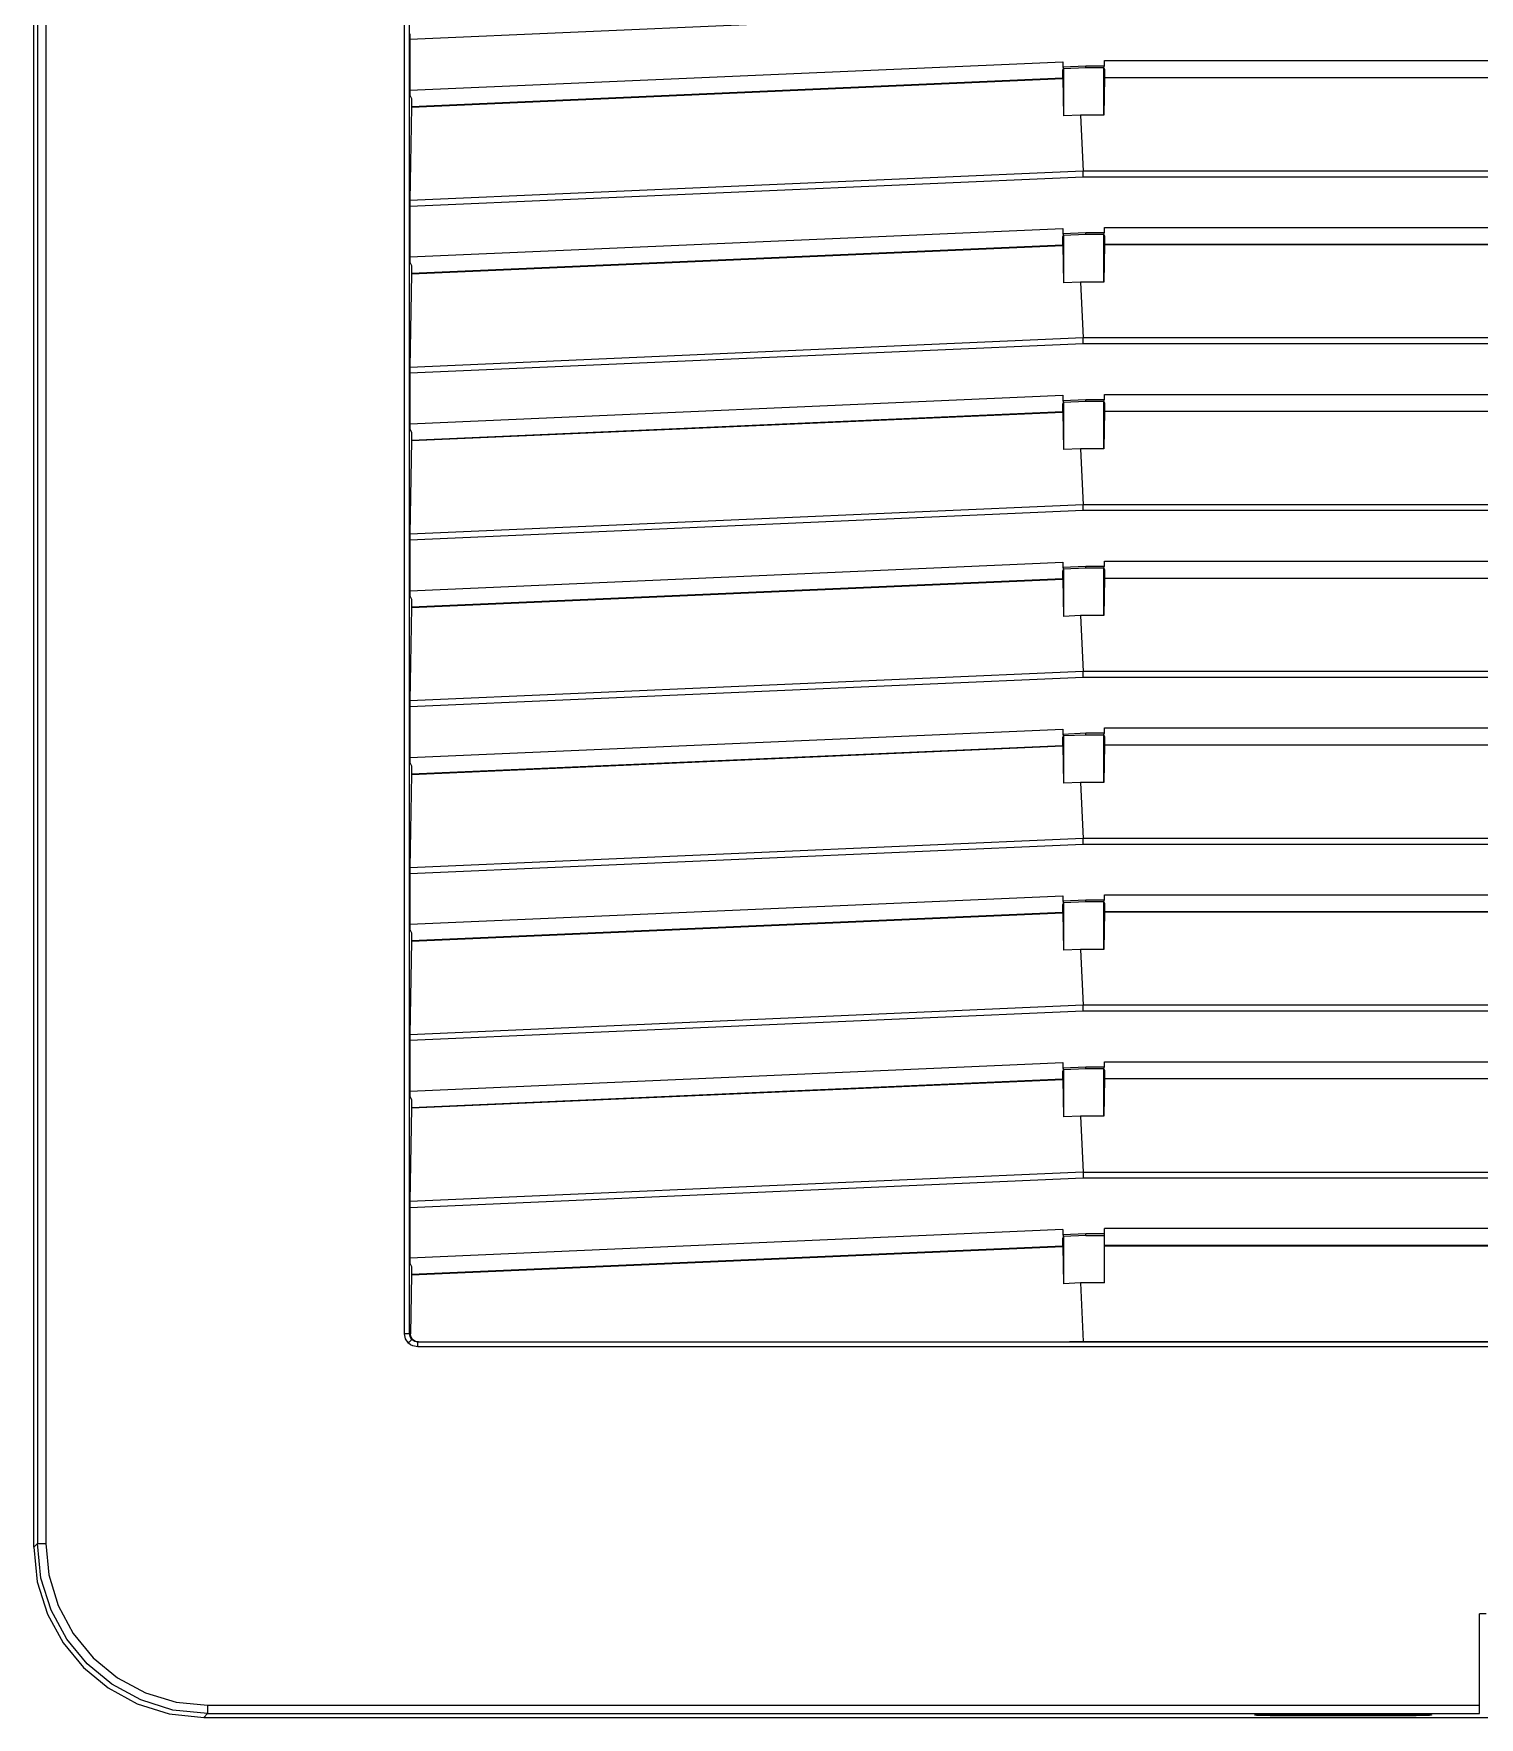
# Model space of a CAD drawing. Header units: millimetres. Extents: x -6000 to 26000, y -6000 to 26000.
# Drawn here: x 104.9 to 116.96, y -2837.61 to -2823.56 of the extents above; entities that cross this region are included whole.
import ezdxf

# ---------------------------------------------------------------- set-up
doc = ezdxf.new("R2010")
doc.units = ezdxf.units.MM
doc.header["$MEASUREMENT"] = 0
doc.layers.add('Чертеж и Рисунок_Ном._пера__7', color=7, linetype='Continuous', lineweight=15)
doc.layers.add('Чертеж и Рисунок_Ном._пера__8', color=7, linetype='Continuous', lineweight=15, true_color=0xa80f02)

msp = doc.modelspace()

# ---------------------------------------------------------------- linework, layer by layer
at = {"layer": 'Чертеж и Рисунок_Ном._пера__7', "color": 7, "linetype": 'Continuous', "lineweight": 15}
for p, q in [((104.897, -2836.19), (104.897, -2810.497)), ((104.928, -2810.528), (104.928, -2836.158)), ((104.997, -2810.528), (104.997, -2836.158)), ((107.991, -2834.408), (107.991, -2812.279)), ((108.033, -2834.408), (108.033, -2812.279)), ((113.654, -2823.367), (108.035, -2823.612)), ((108.035, -2823.612), (108.035, -2824.035)), ((108.035, -2824.035), (113.484, -2823.797)), ((113.484, -2823.797), (113.484, -2823.839)), ((113.484, -2823.839), (113.675, -2823.83)), ((113.484, -2823.839), (113.489, -2823.858)), ((113.484, -2823.868), (113.489, -2823.858)), ((113.49, -2823.855), (113.489, -2823.858)), ((113.675, -2823.847), (113.49, -2823.855)), ((113.49, -2823.855), (113.49, -2824.249)), ((113.675, -2823.83), (113.832, -2823.83)), ((113.675, -2823.847), (113.675, -2823.83)), ((113.823, -2823.847), (113.675, -2823.847)), ((113.823, -2823.847), (113.832, -2823.83)), ((113.823, -2823.847), (113.826, -2823.847)), ((113.826, -2824.243), (113.826, -2823.847)), ((113.826, -2823.847), (113.832, -2823.859)), ((113.832, -2823.788), (118.988, -2823.788)), ((113.832, -2823.83), (113.832, -2823.788)), ((113.832, -2823.859), (113.832, -2823.93)), ((113.484, -2823.935), (108.049, -2824.173)), ((108.049, -2824.175), (113.485, -2823.937)), ((113.484, -2823.935), (113.484, -2823.868)), ((113.485, -2823.937), (113.484, -2823.935)), ((113.485, -2823.937), (113.49, -2824.249)), ((113.831, -2823.932), (113.826, -2824.243)), ((113.832, -2823.93), (113.831, -2823.932)), ((118.989, -2823.932), (113.831, -2823.932)), ((113.832, -2823.93), (118.988, -2823.93)), ((108.035, -2824.035), (108.035, -2824.077)), ((108.035, -2824.077), (108.049, -2824.105)), ((108.049, -2824.105), (108.049, -2824.173)), ((108.049, -2824.175), (108.035, -2824.955)), ((108.049, -2824.173), (108.049, -2824.175)), ((113.632, -2824.243), (113.49, -2824.249)), ((113.632, -2824.243), (113.653, -2824.71)), ((113.826, -2824.243), (113.632, -2824.243)), ((113.653, -2824.71), (108.035, -2824.955)), ((113.654, -2824.759), (108.035, -2825.004)), ((124.672, -2824.71), (113.653, -2824.71)), ((124.671, -2824.759), (113.654, -2824.759)), ((108.035, -2825.004), (108.035, -2825.426)), ((108.035, -2825.426), (113.484, -2825.188)), ((113.484, -2825.188), (113.484, -2825.23)), ((113.484, -2825.23), (113.675, -2825.222)), ((113.484, -2825.23), (113.489, -2825.25)), ((113.484, -2825.259), (113.489, -2825.25)), ((113.484, -2825.327), (113.484, -2825.259)), ((113.49, -2825.247), (113.489, -2825.25)), ((113.675, -2825.239), (113.49, -2825.247)), ((113.49, -2825.247), (113.49, -2825.641)), ((113.675, -2825.222), (113.832, -2825.222)), ((113.675, -2825.239), (113.675, -2825.222)), ((113.823, -2825.239), (113.675, -2825.239)), ((113.823, -2825.239), (113.832, -2825.222)), ((113.823, -2825.239), (113.826, -2825.239)), ((113.826, -2825.635), (113.826, -2825.239)), ((113.826, -2825.239), (113.832, -2825.251)), ((113.832, -2825.18), (118.988, -2825.18)), ((113.832, -2825.222), (113.832, -2825.18)), ((113.832, -2825.251), (113.832, -2825.321)), ((113.484, -2825.327), (108.049, -2825.565)), ((108.049, -2825.566), (113.485, -2825.329)), ((113.485, -2825.329), (113.484, -2825.327)), ((113.485, -2825.329), (113.49, -2825.641)), ((113.831, -2825.323), (113.826, -2825.635)), ((113.832, -2825.321), (113.831, -2825.323)), ((118.989, -2825.323), (113.831, -2825.323)), ((113.832, -2825.321), (118.988, -2825.321)), ((108.035, -2825.426), (108.035, -2825.469)), ((108.035, -2825.469), (108.049, -2825.498)), ((108.049, -2825.498), (108.049, -2825.565)), ((108.049, -2825.566), (108.035, -2826.347)), ((108.049, -2825.565), (108.049, -2825.566)), ((113.632, -2825.635), (113.49, -2825.641)), ((113.632, -2825.635), (113.653, -2826.101)), ((113.826, -2825.635), (113.632, -2825.635)), ((113.653, -2826.101), (108.035, -2826.347)), ((124.672, -2826.101), (113.653, -2826.101)), ((113.654, -2826.15), (108.035, -2826.396)), ((124.671, -2826.15), (113.654, -2826.15)), ((108.035, -2826.396), (108.035, -2826.818)), ((108.035, -2826.818), (113.484, -2826.58)), ((113.484, -2826.58), (113.484, -2826.622)), ((113.484, -2826.622), (113.675, -2826.614)), ((113.484, -2826.622), (113.489, -2826.641)), ((113.484, -2826.651), (113.489, -2826.641)), ((113.484, -2826.719), (113.484, -2826.651)), ((113.49, -2826.639), (113.489, -2826.641)), ((113.675, -2826.631), (113.49, -2826.639)), ((113.49, -2826.639), (113.49, -2827.033)), ((113.675, -2826.614), (113.832, -2826.614)), ((113.675, -2826.631), (113.675, -2826.614)), ((113.823, -2826.631), (113.675, -2826.631)), ((113.823, -2826.631), (113.832, -2826.614)), ((113.823, -2826.631), (113.826, -2826.631)), ((113.826, -2827.026), (113.826, -2826.631)), ((113.826, -2826.631), (113.832, -2826.643)), ((113.832, -2826.572), (118.988, -2826.572)), ((113.832, -2826.614), (113.832, -2826.572)), ((113.832, -2826.643), (113.832, -2826.713)), ((113.484, -2826.719), (108.049, -2826.956)), ((108.049, -2826.958), (113.485, -2826.721)), ((113.485, -2826.721), (113.484, -2826.719)), ((113.485, -2826.721), (113.49, -2827.033)), ((113.831, -2826.715), (113.826, -2827.026)), ((113.832, -2826.713), (113.831, -2826.715)), ((118.989, -2826.715), (113.831, -2826.715)), ((113.832, -2826.713), (118.988, -2826.713)), ((108.035, -2826.818), (108.035, -2826.86)), ((108.035, -2826.86), (108.049, -2826.889)), ((108.049, -2826.889), (108.049, -2826.956)), ((108.049, -2826.958), (108.035, -2827.738)), ((108.049, -2826.956), (108.049, -2826.958)), ((113.632, -2827.026), (113.49, -2827.033)), ((113.632, -2827.026), (113.653, -2827.493)), ((113.826, -2827.026), (113.632, -2827.026)), ((113.653, -2827.493), (108.035, -2827.738)), ((124.672, -2827.493), (113.653, -2827.493)), ((113.654, -2827.542), (108.035, -2827.788)), ((124.671, -2827.542), (113.654, -2827.542)), ((108.035, -2827.788), (108.035, -2828.21)), ((108.035, -2828.21), (113.484, -2827.972)), ((113.484, -2827.972), (113.484, -2828.014)), ((113.484, -2828.014), (113.675, -2828.005)), ((113.484, -2828.014), (113.489, -2828.033)), ((113.484, -2828.043), (113.489, -2828.033)), ((113.484, -2828.111), (113.484, -2828.043)), ((113.49, -2828.031), (113.489, -2828.033)), ((113.675, -2828.022), (113.49, -2828.031)), ((113.49, -2828.031), (113.49, -2828.424)), ((113.675, -2828.005), (113.832, -2828.005)), ((113.675, -2828.022), (113.675, -2828.005)), ((113.823, -2828.022), (113.675, -2828.022)), ((113.823, -2828.022), (113.832, -2828.005)), ((113.823, -2828.022), (113.826, -2828.022)), ((113.826, -2828.418), (113.826, -2828.022)), ((113.826, -2828.022), (113.832, -2828.035)), ((113.832, -2827.964), (118.988, -2827.964)), ((113.832, -2828.005), (113.832, -2827.964)), ((113.832, -2828.035), (113.832, -2828.105)), ((108.035, -2828.21), (108.035, -2828.252)), ((113.484, -2828.111), (108.049, -2828.348)), ((108.049, -2828.35), (113.485, -2828.113)), ((113.485, -2828.113), (113.484, -2828.111)), ((113.485, -2828.113), (113.49, -2828.424)), ((113.831, -2828.107), (113.826, -2828.418)), ((113.832, -2828.105), (113.831, -2828.107)), ((118.989, -2828.107), (113.831, -2828.107)), ((113.832, -2828.105), (118.988, -2828.105)), ((108.035, -2828.252), (108.049, -2828.28)), ((108.049, -2828.35), (108.035, -2829.13)), ((108.049, -2828.28), (108.049, -2828.348)), ((108.049, -2828.348), (108.049, -2828.35)), ((113.632, -2828.418), (113.49, -2828.424)), ((113.632, -2828.418), (113.653, -2828.885)), ((113.826, -2828.418), (113.632, -2828.418)), ((113.653, -2828.885), (108.035, -2829.13)), ((124.672, -2828.885), (113.653, -2828.885)), ((113.654, -2828.934), (108.035, -2829.179)), ((124.671, -2828.934), (113.654, -2828.934)), ((108.035, -2829.179), (108.035, -2829.602)), ((108.035, -2829.602), (113.484, -2829.364)), ((113.484, -2829.364), (113.484, -2829.406)), ((113.484, -2829.406), (113.675, -2829.397)), ((113.484, -2829.406), (113.489, -2829.425)), ((113.484, -2829.435), (113.489, -2829.425)), ((113.484, -2829.503), (113.484, -2829.435)), ((113.49, -2829.422), (113.489, -2829.425)), ((113.675, -2829.414), (113.49, -2829.422)), ((113.49, -2829.422), (113.49, -2829.816)), ((113.675, -2829.397), (113.832, -2829.397)), ((113.675, -2829.414), (113.675, -2829.397)), ((113.823, -2829.414), (113.675, -2829.414)), ((113.823, -2829.414), (113.832, -2829.397)), ((113.823, -2829.414), (113.826, -2829.414)), ((113.826, -2829.81), (113.826, -2829.414)), ((113.826, -2829.414), (113.832, -2829.426)), ((113.832, -2829.355), (118.988, -2829.355)), ((113.832, -2829.397), (113.832, -2829.355)), ((113.832, -2829.426), (113.832, -2829.497)), ((108.035, -2829.602), (108.035, -2829.644)), ((113.484, -2829.503), (108.049, -2829.74)), ((108.049, -2829.742), (113.485, -2829.504)), ((113.485, -2829.504), (113.484, -2829.503)), ((113.485, -2829.504), (113.49, -2829.816)), ((113.831, -2829.499), (113.826, -2829.81)), ((113.832, -2829.497), (113.831, -2829.499)), ((118.989, -2829.499), (113.831, -2829.499)), ((113.832, -2829.497), (118.988, -2829.497)), ((108.035, -2829.644), (108.049, -2829.672)), ((108.049, -2829.742), (108.035, -2830.522)), ((108.049, -2829.672), (108.049, -2829.74)), ((108.049, -2829.74), (108.049, -2829.742)), ((113.632, -2829.81), (113.49, -2829.816)), ((113.632, -2829.81), (113.653, -2830.277)), ((113.826, -2829.81), (113.632, -2829.81)), ((113.653, -2830.277), (108.035, -2830.522)), ((124.672, -2830.277), (113.653, -2830.277)), ((113.654, -2830.326), (108.035, -2830.571)), ((124.671, -2830.326), (113.654, -2830.326)), ((108.035, -2830.571), (108.035, -2830.993)), ((108.035, -2830.993), (113.484, -2830.755)), ((113.484, -2830.755), (113.484, -2830.797)), ((113.484, -2830.797), (113.675, -2830.789)), ((113.484, -2830.797), (113.489, -2830.817)), ((113.484, -2830.827), (113.489, -2830.817)), ((113.484, -2830.894), (113.484, -2830.827)), ((113.49, -2830.814), (113.489, -2830.817)), ((113.675, -2830.806), (113.49, -2830.814)), ((113.49, -2830.814), (113.49, -2831.208)), ((113.675, -2830.789), (113.832, -2830.789)), ((113.675, -2830.806), (113.675, -2830.789)), ((113.823, -2830.806), (113.675, -2830.806)), ((113.823, -2830.806), (113.832, -2830.789)), ((113.823, -2830.806), (113.826, -2830.806)), ((113.826, -2831.202), (113.826, -2830.806)), ((113.826, -2830.806), (113.832, -2830.818)), ((113.832, -2830.747), (118.988, -2830.747)), ((113.832, -2830.789), (113.832, -2830.747)), ((113.832, -2830.818), (113.832, -2830.888)), ((108.035, -2830.993), (108.035, -2831.035)), ((113.484, -2830.894), (108.049, -2831.132)), ((108.049, -2831.134), (113.485, -2830.896)), ((113.485, -2830.896), (113.484, -2830.894)), ((113.485, -2830.896), (113.49, -2831.208)), ((113.831, -2830.89), (113.826, -2831.202)), ((113.832, -2830.888), (113.831, -2830.89)), ((118.989, -2830.89), (113.831, -2830.89)), ((113.832, -2830.888), (118.988, -2830.888)), ((108.035, -2831.035), (108.049, -2831.064)), ((108.049, -2831.134), (108.035, -2831.914)), ((108.049, -2831.064), (108.049, -2831.132)), ((108.049, -2831.132), (108.049, -2831.134)), ((113.632, -2831.202), (113.49, -2831.208)), ((113.632, -2831.202), (113.653, -2831.668)), ((113.826, -2831.202), (113.632, -2831.202)), ((113.653, -2831.668), (108.035, -2831.914)), ((113.654, -2831.718), (108.035, -2831.963)), ((124.672, -2831.668), (113.653, -2831.668)), ((124.671, -2831.718), (113.654, -2831.718)), ((108.035, -2831.963), (108.035, -2832.385)), ((108.035, -2832.385), (113.484, -2832.147)), ((113.484, -2832.147), (113.484, -2832.189)), ((113.832, -2832.139), (118.988, -2832.139)), ((113.832, -2832.181), (113.832, -2832.139)), ((113.484, -2832.286), (108.049, -2832.523)), ((108.049, -2832.525), (113.485, -2832.288)), ((113.484, -2832.189), (113.675, -2832.181)), ((113.484, -2832.189), (113.489, -2832.208)), ((113.484, -2832.218), (113.489, -2832.208)), ((113.484, -2832.286), (113.484, -2832.218)), ((113.485, -2832.288), (113.484, -2832.286)), ((113.485, -2832.288), (113.49, -2832.6)), ((113.49, -2832.206), (113.489, -2832.208)), ((113.675, -2832.198), (113.49, -2832.206)), ((113.49, -2832.206), (113.49, -2832.6)), ((113.675, -2832.181), (113.832, -2832.181)), ((113.675, -2832.198), (113.675, -2832.181)), ((113.823, -2832.198), (113.675, -2832.198)), ((113.823, -2832.198), (113.832, -2832.181)), ((113.823, -2832.198), (113.826, -2832.198)), ((113.826, -2832.593), (113.826, -2832.198)), ((113.826, -2832.198), (113.832, -2832.21)), ((113.831, -2832.282), (113.826, -2832.593)), ((113.832, -2832.28), (113.831, -2832.282)), ((118.989, -2832.282), (113.831, -2832.282)), ((113.832, -2832.21), (113.832, -2832.28)), ((113.832, -2832.28), (118.988, -2832.28)), ((108.035, -2832.385), (108.035, -2832.427)), ((108.035, -2832.427), (108.049, -2832.456)), ((108.049, -2832.525), (108.035, -2833.305)), ((108.049, -2832.456), (108.049, -2832.523)), ((108.049, -2832.523), (108.049, -2832.525)), ((113.632, -2832.593), (113.49, -2832.6)), ((113.632, -2832.593), (113.653, -2833.06)), ((113.826, -2832.593), (113.632, -2832.593)), ((113.653, -2833.06), (108.035, -2833.305)), ((108.035, -2833.355), (113.654, -2833.109)), ((113.653, -2833.06), (118.502, -2833.06)), ((113.654, -2833.109), (118.423, -2833.109)), ((108.035, -2833.355), (108.035, -2833.777)), ((113.484, -2833.539), (108.035, -2833.777)), ((113.484, -2833.539), (113.484, -2833.581)), ((118.116, -2833.531), (113.832, -2833.531)), ((113.832, -2833.573), (113.832, -2833.531)), ((113.484, -2833.678), (108.049, -2833.915)), ((108.049, -2833.917), (113.485, -2833.68)), ((113.484, -2833.581), (113.675, -2833.573)), ((113.484, -2833.581), (113.489, -2833.6)), ((113.484, -2833.61), (113.489, -2833.6)), ((113.484, -2833.678), (113.484, -2833.61)), ((113.485, -2833.68), (113.484, -2833.678)), ((113.485, -2833.68), (113.49, -2833.991)), ((113.49, -2833.598), (113.489, -2833.6)), ((113.675, -2833.59), (113.49, -2833.598)), ((113.49, -2833.598), (113.49, -2833.991)), ((113.675, -2833.573), (113.832, -2833.573)), ((113.675, -2833.59), (113.675, -2833.573)), ((113.675, -2833.59), (113.832, -2833.59)), ((113.832, -2833.59), (113.832, -2833.573)), ((113.832, -2833.985), (113.832, -2833.59)), ((118.025, -2833.672), (113.832, -2833.672)), ((113.832, -2833.674), (118.024, -2833.674)), ((108.035, -2833.777), (108.035, -2833.819)), ((108.035, -2833.819), (108.049, -2833.847)), ((108.049, -2833.917), (108.04, -2834.408)), ((108.049, -2833.847), (108.049, -2833.915)), ((108.049, -2833.915), (108.049, -2833.917)), ((113.632, -2833.985), (113.49, -2833.991)), ((113.832, -2833.985), (113.632, -2833.985)), ((113.632, -2833.985), (113.653, -2834.472)), ((108.033, -2834.408), (107.991, -2834.408)), ((108.04, -2834.408), (108.033, -2834.408)), ((108.102, -2834.519), (108.102, -2834.477)), ((108.102, -2834.477), (117.603, -2834.477)), ((117.603, -2834.519), (108.102, -2834.519)), ((113.653, -2834.472), (113.54, -2834.477)), ((113.653, -2834.472), (117.583, -2834.472)), ((104.928, -2836.158), (104.897, -2836.19)), ((104.928, -2836.158), (104.997, -2836.158)), ((116.959, -2837.508), (116.959, -2836.744)), ((117.017, -2836.744), (116.959, -2836.744)), ((106.347, -2837.578), (106.316, -2837.609)), ((106.316, -2837.609), (132.009, -2837.609)), ((106.347, -2837.508), (116.959, -2837.508)), ((106.347, -2837.508), (106.347, -2837.578)), ((106.347, -2837.578), (116.959, -2837.578)), ((115.293, -2837.584), (116.351, -2837.584)), ((115.293, -2837.584), (116.351, -2837.584)), ((116.351, -2837.595), (115.293, -2837.595)), ((116.56, -2837.589), (116.56, -2837.59)), ((116.959, -2837.578), (116.959, -2837.508))]:
    msp.add_line(p, q, dxfattribs=at)
at = {"layer": 'Чертеж и Рисунок_Ном._пера__7', "color": 7, "linetype": 'Continuous', "lineweight": 15, "flags": 128}
for points in [[(108.035, -2823.563), (108.035, -2823.574), (108.035, -2823.586), (108.035, -2823.599), (108.035, -2823.612)], [(113.654, -2824.759), (113.653, -2824.745), (113.653, -2824.732), (113.653, -2824.72), (113.653, -2824.71)], [(108.035, -2824.955), (108.035, -2824.965), (108.035, -2824.977), (108.035, -2824.99), (108.035, -2825.004)], [(113.654, -2826.15), (113.653, -2826.137), (113.653, -2826.124), (113.653, -2826.112), (113.653, -2826.101)], [(108.035, -2826.347), (108.035, -2826.357), (108.035, -2826.369), (108.035, -2826.382), (108.035, -2826.396)], [(113.654, -2827.542), (113.653, -2827.529), (113.653, -2827.516), (113.653, -2827.504), (113.653, -2827.493)], [(108.035, -2827.738), (108.035, -2827.749), (108.035, -2827.761), (108.035, -2827.774), (108.035, -2827.788)], [(113.654, -2828.934), (113.653, -2828.92), (113.653, -2828.907), (113.653, -2828.895), (113.653, -2828.885)], [(108.035, -2829.13), (108.035, -2829.141), (108.035, -2829.153), (108.035, -2829.166), (108.035, -2829.179)], [(113.654, -2830.326), (113.653, -2830.312), (113.653, -2830.299), (113.653, -2830.287), (113.653, -2830.277)], [(108.035, -2830.522), (108.035, -2830.532), (108.035, -2830.544), (108.035, -2830.558), (108.035, -2830.571)], [(113.654, -2831.718), (113.653, -2831.704), (113.653, -2831.691), (113.653, -2831.679), (113.653, -2831.668)], [(108.035, -2831.914), (108.035, -2831.924), (108.035, -2831.936), (108.035, -2831.949), (108.035, -2831.963)], [(113.653, -2833.06), (113.653, -2833.071), (113.653, -2833.083), (113.653, -2833.096), (113.654, -2833.109)], [(108.035, -2833.305), (108.035, -2833.316), (108.035, -2833.328), (108.035, -2833.341), (108.035, -2833.355)], [(108.023, -2834.486), (108, -2834.45), (107.991, -2834.408)], [(108.023, -2834.486), (108.034, -2834.475), (108.044, -2834.465), (108.053, -2834.457)], [(108.102, -2834.519), (108.06, -2834.51), (108.04, -2834.5), (108.023, -2834.486)], [(108.053, -2834.457), (108.044, -2834.446), (108.038, -2834.433), (108.033, -2834.408)], [(108.108, -2834.477), (108.095, -2834.476), (108.083, -2834.472), (108.07, -2834.466), (108.059, -2834.457), (108.044, -2834.433), (108.04, -2834.408)], [(108.102, -2834.477), (108.089, -2834.476), (108.076, -2834.472), (108.064, -2834.465), (108.053, -2834.457)], [(104.897, -2836.19), (104.926, -2836.478), (105.011, -2836.747), (105.142, -2836.987), (105.312, -2837.193), (105.518, -2837.363), (105.759, -2837.495), (106.028, -2837.579), (106.316, -2837.609)], [(106.347, -2837.578), (106.059, -2837.548), (105.79, -2837.464), (105.549, -2837.332), (105.343, -2837.162), (105.173, -2836.956), (105.042, -2836.716), (104.957, -2836.447), (104.928, -2836.158)], [(104.997, -2836.158), (105.023, -2836.419), (105.1, -2836.675), (105.226, -2836.91), (105.393, -2837.113), (105.595, -2837.279), (105.83, -2837.405), (106.086, -2837.483), (106.347, -2837.508)], [(115.084, -2837.589), (115.1, -2837.587), (115.145, -2837.585)], [(115.145, -2837.585), (115.213, -2837.584), (115.293, -2837.584)], [(115.293, -2837.595), (115.214, -2837.595), (115.146, -2837.594)], [(116.351, -2837.584), (116.431, -2837.584), (116.499, -2837.585)], [(116.498, -2837.594), (116.431, -2837.595), (116.351, -2837.595)], [(116.56, -2837.59), (116.544, -2837.592), (116.498, -2837.594)], [(116.499, -2837.585), (116.544, -2837.587), (116.56, -2837.589)]]:
    msp.add_lwpolyline(points, dxfattribs=at)
at = {"layer": 'Чертеж и Рисунок_Ном._пера__8', "color": 14, "linetype": 'Continuous', "lineweight": 15, "true_color": 0xa80f02}
for p, q in [((115.293, -2837.584), (115.293, -2837.595)), ((116.351, -2837.595), (116.351, -2837.584))]:
    msp.add_line(p, q, dxfattribs=at)
at = {"layer": 'Чертеж и Рисунок_Ном._пера__8', "color": 14, "linetype": 'Continuous', "lineweight": 15, "true_color": 0xa80f02, "flags": 128}
msp.add_lwpolyline([(115.146, -2837.594), (115.101, -2837.592)], dxfattribs=at)

doc.saveas('drawing.dxf')
